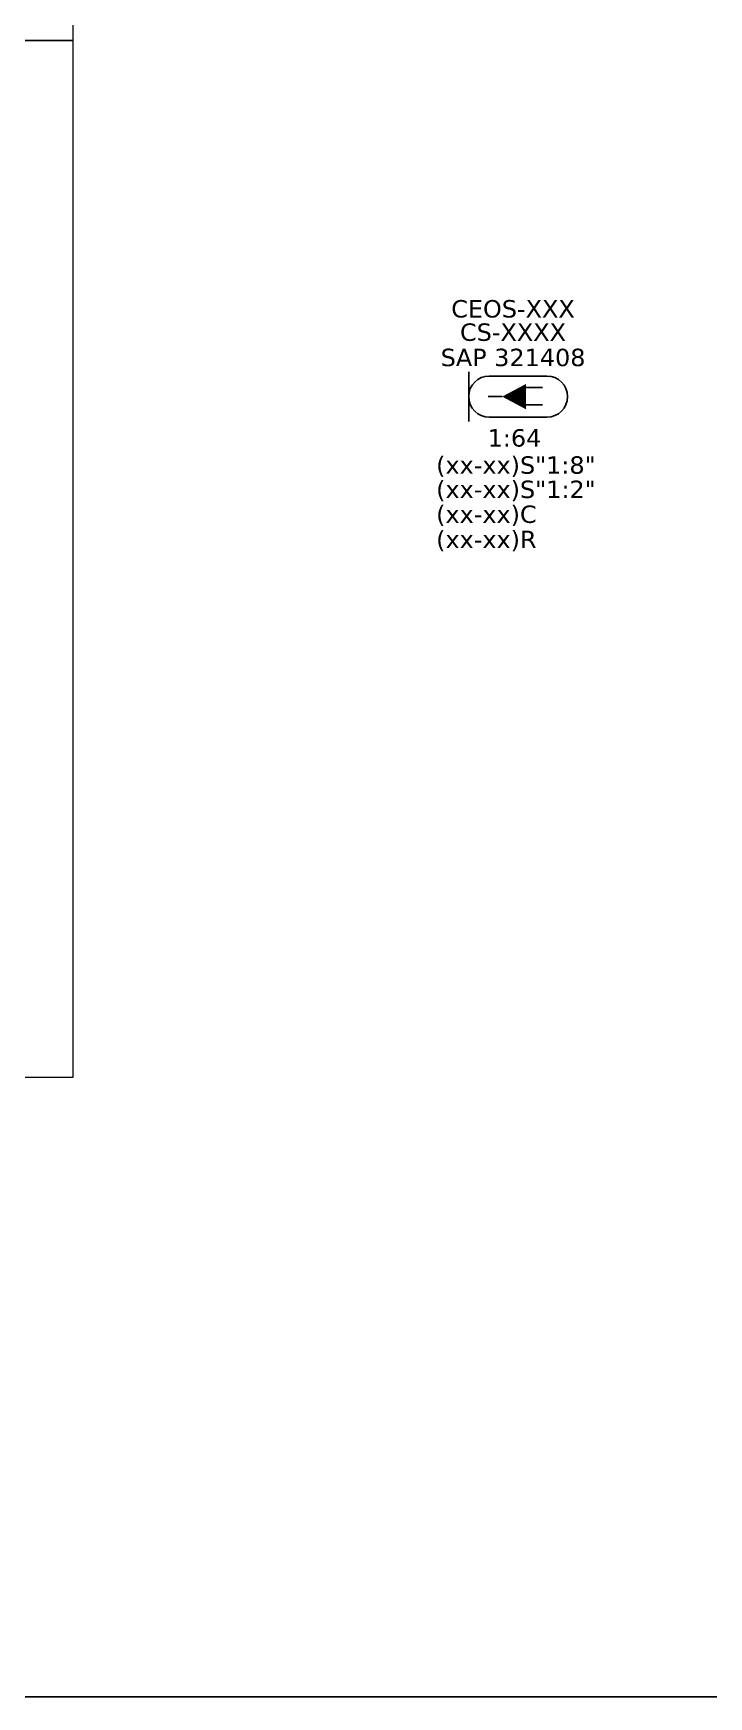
# Model space of a CAD drawing. Extents: x 12033 to 28038, y -9425 to 4777.
# Drawn here: x 15223 to 15614, y -450 to 514 of the extents above; entities that cross this region are included whole.
import ezdxf
from ezdxf.enums import TextEntityAlignment as Align

# ---------------------------------------------------------------- set-up
doc = ezdxf.new("R2010")
doc.units = ezdxf.units.DM
doc.header["$LTSCALE"] = 5
doc.header["$MEASUREMENT"] = 0
doc.layers.add('20.4-CEOS', color=1, linetype='Continuous')
doc.styles.add('siredit', font='verdana.ttf')

# ---------------------------------------------------------------- blocks, each defined once
blk = doc.blocks.new('CEOS_RP_CT_ESQ')
at = {"layer": '20.4-CEOS', "color": 0}
for p, q in [((1.191, 1.194), (4.535, 1.194)), ((4.535, -1.19), (1.191, -1.19))]:
    blk.add_line(p, q, dxfattribs=at)
for points in [[(5.726, 1.439), (5.726, -1.435)], [(2.467, 0.521), (1.452, 0.521)], [(3.786, 0.002), (4.59, 0.002)], [(2.467, -0.471), (1.452, -0.471)]]:
    blk.add_lwpolyline(points, dxfattribs=at)
blk.add_lwpolyline([(3.786, 0.002, 0, 1.471, 0), (2.406, 0.002, 1.471, 1.471, 0)], format="xyseb", dxfattribs=at)
for centre, start, end in [((1.191, 0.002), 90, 270), ((4.535, 0.002), 270, 90)]:
    blk.add_arc(centre, 1.192, start, end, dxfattribs=at)
at = {"layer": '20.4-CEOS', "color": 7, "style": 'siredit'}
for tag, p in [('Nº_DA_CEOS', (3.329, 5.596)), ('LOCAL', (3.329, 4.243)), ('SAP', (3.329, 2.777)), ('RACIO_SPLITAGEM', (3.329, -1.885)), ('FIBRAS_SPLITTER', (3.329, -3.576)), ('FIBRAS_TOP_C', (3.329, -5.08)), ('RESERVA_FINAIS', (3.329, -6.392))]:
    blk.add_attdef(tag, text='', height=1.01, dxfattribs=at).set_placement(p, align=Align.TOP_CENTER)
blk = doc.blocks.new('*U68')
at = {"layer": '20.4-CEOS', "color": 7, "style": 'siredit'}
for tag, p in [('FIBRAS_SPLITTER', (0, 0)), ('FIBRAS_TOP_C', (0, -4.128)), ('RESERVA_FINAIS', (0, -5.461))]:
    blk.add_attdef(tag, p, '', height=1.01, dxfattribs=at)
for tag, p, flags in [('ID_ATIVIDADE', (0, -6.773), 3), ('FATOR', (0, -8.085), 1), ('QTDE', (0, -9.397), 1), ('FID', (0, -10.709), 1)]:
    blk.add_attdef(tag, p, '', height=1.01, dxfattribs=dict(at, flags=flags))
blk = doc.blocks.new('*U72')
at = {"layer": '20.4-CEOS', "color": 7, "style": 'siredit'}
blk.add_attdef('FIBRAS_SPLITTER', (0, 0), '', height=1.01, dxfattribs=at)
for tag, p, flags in [('ID_ATIVIDADE', (0, -1.483), 3), ('FATOR', (0, -2.795), 1), ('QTDE', (0, -4.107), 1), ('FID', (0, -5.419), 1)]:
    blk.add_attdef(tag, p, '', height=1.01, dxfattribs=dict(at, flags=flags))

msp = doc.modelspace()

# ---------------------------------------------------------------- linework, layer by layer
at = {"color": 0, "lineweight": 0}
msp.add_lwpolyline([(14452.59, 509.86), (15246.24, 509.86), (15246.24, 710.09)], dxfattribs=at)
msp.add_lwpolyline([(15246.24, 509.86), (14452.59, 509.86), (14452.59, -90.83), (15246.24, -90.83)], close=True, dxfattribs=at)
at = {"layer": 'Defpoints', "color": 3}
msp.add_lwpolyline([(12032.67, 4777.05), (18721.51, 4777.05), (18721.51, -449.82), (12032.67, -449.82)], close=True, dxfattribs=at)

# ---------------------------------------------------------------- block references
ref = msp.add_blockref('CEOS_RP_CT_ESQ', (15532.65, 303.53), dxfattribs=dict(xscale=-10, yscale=10, zscale=10, rotation=359.9999999999127))
ref.add_attrib('Nº_DA_CEOS', 'CEOS-XXX', dxfattribs={"layer": '20.4-CEOS', "color": 0, "height": 10.097, "style": 'siredit'}).set_placement((15501.04, 359.49), align=Align.TOP_CENTER)
ref.add_attrib('LOCAL', 'CS-XXXX', dxfattribs={"layer": '20.4-CEOS', "color": 0, "height": 10.097, "style": 'siredit'}).set_placement((15501.04, 345.96), align=Align.TOP_CENTER)
ref.add_attrib('SAP', 'SAP 321408', dxfattribs={"layer": '20.4-CEOS', "color": 0, "height": 10.097, "style": 'siredit'}).set_placement((15501.1, 331.3), align=Align.TOP_CENTER)
ref.add_attrib('RACIO_SPLITAGEM', '1:64', dxfattribs={"layer": '20.4-CEOS', "color": 0, "height": 10.097, "style": 'siredit'}).set_placement((15501.92, 284.69), align=Align.TOP_CENTER)
at = {"layer": '20.4-CEOS', "color": 0, "lineweight": 0}
ref = msp.add_blockref('*U68', (15456.51, 258.85), dxfattribs=dict(at, xscale=10, yscale=10, zscale=10))
ref.add_attrib('FIBRAS_SPLITTER', '(xx-xx)S"1:8"', (15456.51, 258.85), dxfattribs={"color": 7, "height": 10.0968, "style": 'siredit'})
ref.add_attrib('FIBRAS_TOP_C', '(xx-xx)C', (15456.51, 230.37), dxfattribs={"color": 7, "height": 10.097, "style": 'siredit'})
ref.add_attrib('RESERVA_FINAIS', '(xx-xx)R', (15456.51, 215.74), dxfattribs={"color": 7, "height": 10.097, "style": 'siredit'})
at = {"layer": '20.4-CEOS', "color": 0, "lineweight": 0, "xscale": 10, "yscale": 10, "zscale": 10}
msp.add_blockref('*U72', (15456.51, 244.78), dxfattribs=at).add_auto_attribs({'FIBRAS_SPLITTER': '(xx-xx)S"1:2"'})

doc.saveas('drawing.dxf')
